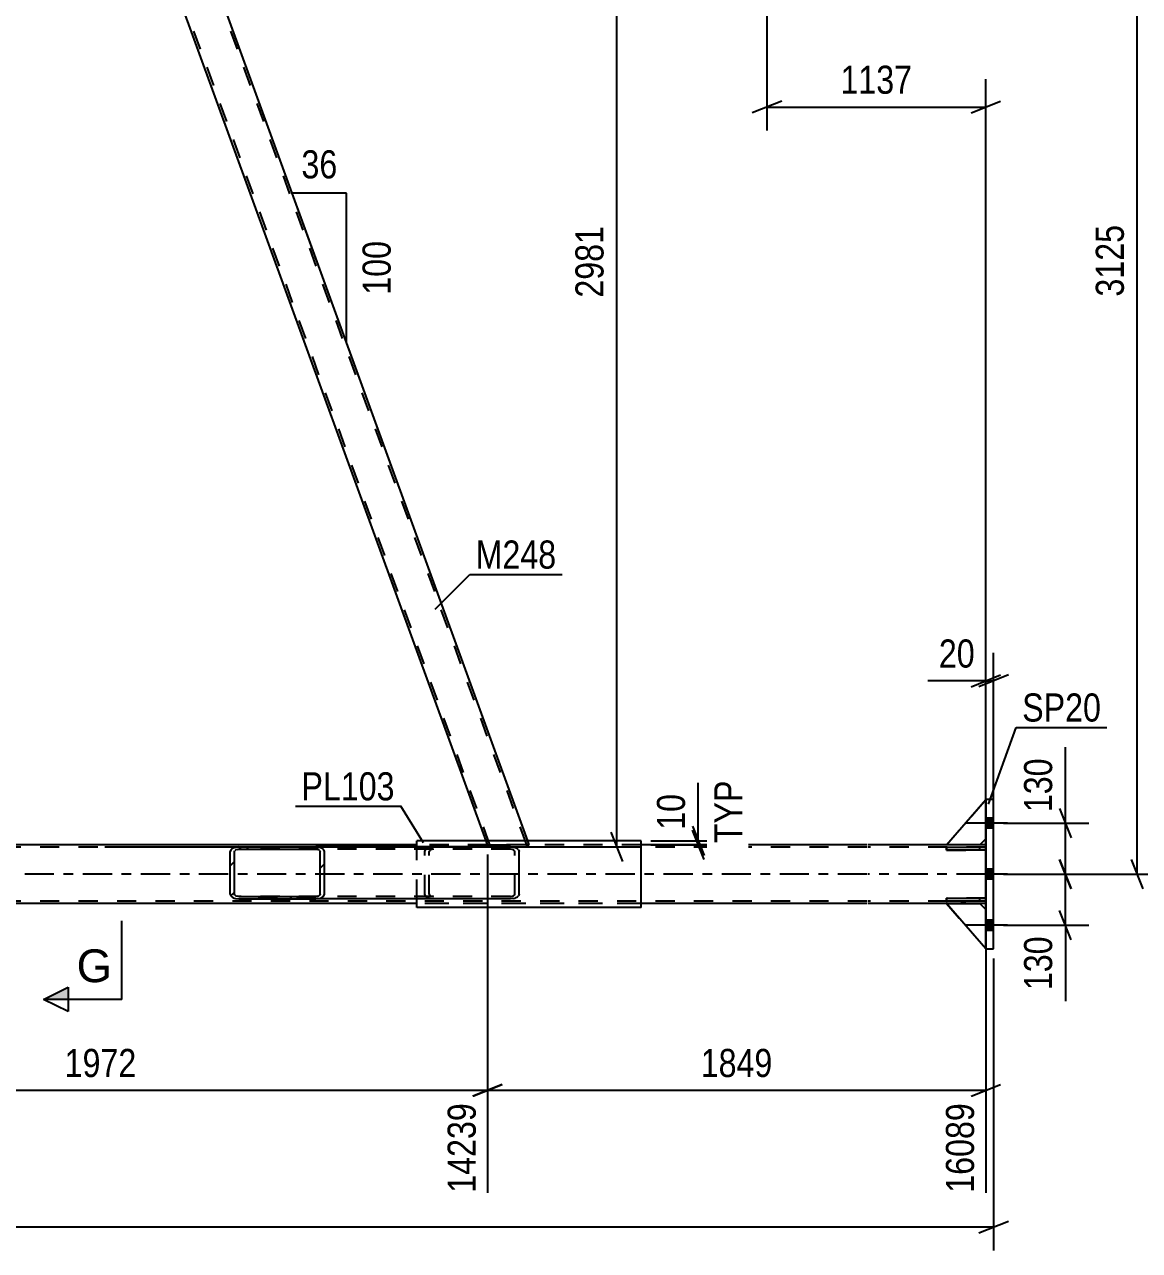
# Model space of a CAD drawing. Header units: millimetres. Extents: x -777 to 412, y -850 to -9.
# Drawn here: x -140.1 to -26.5, y -427.5 to -302.6 of the extents above; entities that cross this region are included whole.
import ezdxf

# ---------------------------------------------------------------- set-up
doc = ezdxf.new("R2010")
doc.units = ezdxf.units.MM
doc.linetypes.add('DXK_LINE_DOT2', pattern=[3.9198, 1.9599, -1.9599])
doc.linetypes.add('DXK_LINE_DOT3', pattern=[5.9187, 2.979, -0.9799, 0.9799, -0.9799])
doc.styles.add('Arial', font='ARIAL.TTF', dxfattribs={"height": 0.2})
doc.styles.add('Arial Narrow', font='ARIALN.TTF', dxfattribs={"height": 0.2})

# ---------------------------------------------------------------- blocks, each defined once
blk = doc.blocks.new('Part-570390744-11764 - 11758')
at = {"color": 7, "linetype": 'DXK_LINE_DOT2'}
for p, q in [((-138.02, -267.16), (-174.85, -383.33)), ((-138.27, -267.16), (-138.39, -267.56)), ((-136.25, -267.16), (-138.27, -267.16)), ((-136.11, -267.56), (-136.25, -267.16)), ((-135.22, -270), (-172.06, -386.16)), ((-135.09, -270.37), (-135.25, -269.91)), ((-173.82, -386.16), (-173.96, -385.76)), ((-171.68, -385.76), (-171.81, -386.16)), ((-171.81, -386.16), (-173.82, -386.16))]:
    blk.add_line(p, q, dxfattribs=at)
at = {"color": 2, "linetype": 'Continuous'}
for p, q in [((-138.39, -267.56), (-174.99, -382.96)), ((-135.36, -269.63), (-136.11, -267.56)), ((-135.09, -270.37), (-135.36, -269.63)), ((-135.09, -270.37), (-171.68, -385.76)), ((-173.96, -385.76), (-174.99, -382.96))]:
    blk.add_line(p, q, dxfattribs=at)
blk = doc.blocks.new('Part-570390744-11779 - 11758')
at = {"color": 7, "linetype": 'DXK_LINE_DOT2'}
for p, q in [((-132, -267.16), (-136.25, -267.16)), ((-135.09, -270.37), (-136.25, -267.16)), ((-92.69, -386.16), (-136, -267.16)), ((-88.94, -386.16), (-132.25, -267.16)), ((-131.85, -267.56), (-132, -267.16)), ((-92.94, -386.16), (-93.09, -385.76)), ((-88.68, -386.16), (-88.83, -385.76)), ((-92.94, -386.16), (-88.68, -386.16))]:
    blk.add_line(p, q, dxfattribs=at)
at = {"color": 2, "linetype": 'Continuous'}
for p, q in [((-88.83, -385.76), (-131.85, -267.56)), ((-93.09, -385.76), (-135.09, -270.37))]:
    blk.add_line(p, q, dxfattribs=at)
blk = doc.blocks.new('Part-570390744-11800 - 11758')
at = {"linetype": 'Continuous'}
h = blk.add_hatch(dxfattribs=at)
h.set_pattern_fill('', scale=0.7, style=0, pattern_type=0)
h.set_pattern_definition([(45, (-119.093, -391.3684), (-1.57154, 1.57154), [])])
h.paths.add_polyline_path([(-119.16, -391.18), (-119.09, -391.37), (-118.9, -391.52), (-118.62, -391.63), (-118.29, -391.66), (-110.43, -391.66), (-110.09, -391.63), (-109.81, -391.52), (-109.62, -391.37), (-109.55, -391.18), (-109.55, -386.86), (-109.62, -386.68), (-109.81, -386.53), (-110.09, -386.42), (-110.43, -386.38), (-118.29, -386.38), (-118.62, -386.42), (-118.9, -386.53), (-119.09, -386.68), (-119.16, -386.86)])
h.paths.add_polyline_path([(-118.69, -386.77), (-118.59, -386.7), (-118.45, -386.64), (-118.29, -386.62), (-110.43, -386.62), (-110.26, -386.64), (-110.12, -386.7), (-110.02, -386.77), (-109.99, -386.86), (-109.99, -391.18), (-110.02, -391.28), (-110.12, -391.35), (-110.26, -391.41), (-110.43, -391.42), (-118.29, -391.42), (-118.45, -391.41), (-118.59, -391.35), (-118.69, -391.28), (-118.72, -391.18), (-118.72, -386.86)])
at = {"color": 2, "linetype": 'Continuous'}
for p, q in [((-119.09, -386.68), (-119.16, -386.86)), ((-119.16, -391.18), (-119.16, -386.86)), ((-118.72, -386.86), (-118.69, -386.77)), ((-118.72, -391.18), (-118.72, -386.86)), ((-118.29, -386.38), (-118.62, -386.42)), ((-118.45, -386.64), (-118.29, -386.62)), ((-118.29, -386.38), (-110.43, -386.38)), ((-118.29, -386.62), (-110.43, -386.62)), ((-90.6, -386.38), (-110.43, -386.38)), ((-110.09, -386.42), (-110.43, -386.38)), ((-110.43, -386.62), (-110.26, -386.64)), ((-110.02, -386.77), (-109.99, -386.86)), ((-109.99, -391.18), (-109.99, -386.86)), ((-109.55, -386.86), (-109.62, -386.68)), ((-109.55, -391.18), (-109.55, -386.86)), ((-90.6, -386.38), (-90.26, -386.42)), ((-89.79, -386.68), (-89.72, -386.86)), ((-89.72, -391.18), (-89.72, -386.86)), ((-119.16, -391.18), (-119.09, -391.37)), ((-118.69, -391.28), (-118.72, -391.18)), ((-118.62, -391.63), (-118.29, -391.66)), ((-118.29, -391.42), (-118.45, -391.41)), ((-118.29, -391.42), (-110.43, -391.42)), ((-118.29, -391.66), (-110.43, -391.66)), ((-110.26, -391.41), (-110.43, -391.42)), ((-110.43, -391.66), (-110.09, -391.63)), ((-90.6, -391.66), (-110.43, -391.66)), ((-109.99, -391.18), (-110.02, -391.28)), ((-109.62, -391.37), (-109.55, -391.18)), ((-90.26, -391.63), (-90.6, -391.66)), ((-89.72, -391.18), (-89.79, -391.37))]:
    blk.add_line(p, q, dxfattribs=at)
at = {"color": 7, "linetype": 'DXK_LINE_DOT2'}
for p, q in [((-118.29, -386.38), (-110.43, -386.38)), ((-90.6, -386.62), (-118.29, -386.62)), ((-99.33, -386.86), (-99.26, -386.68)), ((-99.33, -391.18), (-99.33, -386.86)), ((-98.86, -386.77), (-98.89, -386.86)), ((-98.89, -391.18), (-98.89, -386.86)), ((-98.79, -386.42), (-98.46, -386.38)), ((-98.46, -386.62), (-98.62, -386.64)), ((-90.43, -386.64), (-90.6, -386.62)), ((-90.16, -386.86), (-90.19, -386.77)), ((-90.16, -391.18), (-90.16, -386.86)), ((-90.6, -391.42), (-118.29, -391.42)), ((-110.43, -391.66), (-118.29, -391.66)), ((-99.26, -391.37), (-99.33, -391.18)), ((-98.89, -391.18), (-98.86, -391.28)), ((-98.46, -391.66), (-98.79, -391.63)), ((-98.62, -391.41), (-98.46, -391.42)), ((-90.6, -391.42), (-90.43, -391.41)), ((-90.19, -391.28), (-90.16, -391.18))]:
    blk.add_line(p, q, dxfattribs=at)
at = {"color": 2, "linetype": 'Continuous'}
for centre, radius, start, end in [((-118.49, -387.23), 0.817, 99.5182, 138.0638), ((-118.39, -387.05), 0.409, 99.5182, 138.0638), ((-110.33, -387.05), 0.409, 41.9363, 80.4819), ((-110.23, -387.23), 0.817, 41.9363, 80.4819), ((-90.4, -387.23), 0.817, 41.9363, 80.4819), ((-118.49, -390.82), 0.817, 221.9363, 260.4819), ((-118.39, -391), 0.409, 221.9363, 260.4819), ((-110.33, -391), 0.409, 279.5182, 318.0638), ((-110.23, -390.82), 0.817, 279.5182, 318.0638), ((-90.4, -390.82), 0.817, 279.5182, 318.0638)]:
    blk.add_arc(centre, radius, start, end, dxfattribs=at)
at = {"color": 7, "linetype": 'DXK_LINE_DOT2'}
for centre, radius, start, end in [((-98.66, -387.23), 0.817, 99.5182, 138.0638), ((-98.56, -387.05), 0.409, 99.5182, 138.0638), ((-90.5, -387.05), 0.409, 41.9363, 80.4819), ((-98.66, -390.82), 0.817, 221.9363, 260.4819), ((-98.56, -391), 0.409, 221.9363, 260.4819), ((-90.5, -391), 0.409, 279.5182, 318.0638)]:
    blk.add_arc(centre, radius, start, end, dxfattribs=at)
blk = doc.blocks.new('Part-570390744-11891 - 11758')
at = {"color": 7, "linetype": 'DXK_LINE_DOT2'}
for p, q in [((-54.26, -386.4), (-662.51, -386.4)), ((-77.29, -386.16), (-100.13, -386.16)), ((-42.16, -386.4), (-54.16, -386.4)), ((-42.76, -386.16), (-46.16, -386.16)), ((-42.16, -386.16), (-42.16, -392.16)), ((-54.26, -391.92), (-662.51, -391.92)), ((-42.16, -391.92), (-54.16, -391.92)), ((-54.26, -392.16), (-610.94, -392.16)), ((-77.29, -392.16), (-100.13, -392.16)), ((-42.16, -392.16), (-54.16, -392.16)), ((-42.76, -392.16), (-46.16, -392.16))]:
    blk.add_line(p, q, dxfattribs=at)
at = {"color": 2, "linetype": 'Continuous'}
for p, q in [((-100.13, -386.16), (-163.72, -386.16)), ((-54.26, -386.16), (-77.29, -386.16)), ((-46.16, -386.16), (-54.16, -386.16)), ((-42.16, -386.16), (-42.76, -386.16)), ((-100.13, -392.16), (-163.72, -392.16)), ((-54.26, -392.16), (-77.29, -392.16)), ((-46.16, -392.16), (-54.16, -392.16)), ((-42.16, -392.16), (-42.76, -392.16))]:
    blk.add_line(p, q, dxfattribs=at)
at = {"color": 7, "linetype": 'DXK_LINE_DOT3'}
for p, q in [((-54.26, -389.16), (-662.51, -389.16)), ((-42.16, -389.16), (-54.16, -389.16))]:
    blk.add_line(p, q, dxfattribs=at)
blk = doc.blocks.new('Part-570390744-11946 - 11758')
at = {"color": 2, "linetype": 'Continuous'}
for p, q in [((-42.16, -381.56), (-42.16, -396.76)), ((-41.36, -381.56), (-42.16, -381.56)), ((-41.36, -396.76), (-41.36, -381.56)), ((-42.16, -396.76), (-41.36, -396.76))]:
    blk.add_line(p, q, dxfattribs=at)
blk = doc.blocks.new('Part-570390744-11993 - 11758')
at = {"color": 2, "linetype": 'Continuous'}
for p, q in [((-77.29, -385.76), (-100.13, -385.76)), ((-100.13, -386.38), (-100.13, -385.76)), ((-77.29, -392.56), (-77.29, -385.76)), ((-100.13, -392.56), (-100.13, -391.66)), ((-77.29, -392.56), (-100.13, -392.56))]:
    blk.add_line(p, q, dxfattribs=at)
at = {"color": 7, "linetype": 'DXK_LINE_DOT2'}
blk.add_line((-100.13, -391.66), (-100.13, -386.38), dxfattribs=at)
blk = doc.blocks.new('Part-570390744-12384 - 11758')
at = {"color": 2, "linetype": 'Continuous'}
for p, q in [((-46.16, -391.92), (-46.16, -391.6)), ((-46.16, -391.6), (-42.16, -391.6)), ((-42.16, -391.92), (-46.16, -391.92)), ((-42.16, -391.6), (-42.16, -391.92))]:
    blk.add_line(p, q, dxfattribs=at)
at = {"color": 7, "linetype": 'DXK_LINE_DOT2'}
blk.add_line((-42.76, -391.92), (-42.76, -391.6), dxfattribs=at)
blk = doc.blocks.new('Part-570390744-12387 - 11758')
at = {"color": 7, "linetype": 'DXK_LINE_DOT2'}
for p, q in [((-42.16, -386.4), (-46.16, -386.4)), ((-46.16, -386.4), (-46.16, -386.72)), ((-46.16, -386.72), (-42.16, -386.72)), ((-42.76, -386.72), (-42.76, -386.4)), ((-42.16, -386.72), (-42.16, -386.4))]:
    blk.add_line(p, q, dxfattribs=at)
blk = doc.blocks.new('Part-570390744-12385 - 11758')
at = {"color": 2, "linetype": 'Continuous'}
for p, q in [((-46.16, -386.72), (-46.16, -386.4)), ((-46.16, -386.4), (-42.16, -386.4)), ((-42.16, -386.72), (-46.16, -386.72)), ((-42.16, -386.4), (-42.16, -386.72))]:
    blk.add_line(p, q, dxfattribs=at)
at = {"color": 7, "linetype": 'DXK_LINE_DOT2'}
blk.add_line((-42.76, -386.72), (-42.76, -386.4), dxfattribs=at)
blk = doc.blocks.new('Part-570390744-12386 - 11758')
at = {"color": 7, "linetype": 'DXK_LINE_DOT2'}
for p, q in [((-42.16, -391.6), (-46.16, -391.6)), ((-46.16, -391.6), (-46.16, -391.92)), ((-46.16, -391.92), (-42.16, -391.92)), ((-42.76, -391.92), (-42.76, -391.6)), ((-42.16, -391.92), (-42.16, -391.6))]:
    blk.add_line(p, q, dxfattribs=at)
blk = doc.blocks.new('Bolt-570390744-12407 - 11758')
at = {"linetype": 'Continuous'}
for points in [[(-41.36, -384.48), (-41.36, -383.44), (-42.16, -383.44), (-42.16, -384.48)], [(-41.36, -384.48), (-41.36, -383.44), (-42.16, -383.44), (-42.16, -384.48)], [(-41.36, -384.48), (-41.36, -383.44), (-42.16, -383.44), (-42.16, -384.48)], [(-41.36, -389.68), (-41.36, -388.64), (-42.16, -388.64), (-42.16, -389.68)], [(-41.36, -389.68), (-41.36, -388.64), (-42.16, -388.64), (-42.16, -389.68)], [(-41.36, -394.88), (-41.36, -393.84), (-42.16, -393.84), (-42.16, -394.88)], [(-41.36, -394.88), (-41.36, -393.84), (-42.16, -393.84), (-42.16, -394.88)], [(-41.36, -394.88), (-41.36, -393.84), (-42.16, -393.84), (-42.16, -394.88)]]:
    blk.add_hatch(color=1, dxfattribs=at).paths.add_polyline_path(points)
at = {"color": 1, "linetype": 'Continuous'}
for p, q in [((-39.96, -383.96), (-44.16, -383.96)), ((-39.96, -383.96), (-44.16, -383.96)), ((-39.96, -383.96), (-44.16, -383.96)), ((-41.36, -383.44), (-42.16, -383.44)), ((-41.36, -383.44), (-42.16, -383.44)), ((-41.36, -383.44), (-42.16, -383.44)), ((-41.36, -384.48), (-42.16, -384.48)), ((-41.36, -384.48), (-42.16, -384.48)), ((-41.36, -384.48), (-42.16, -384.48)), ((-39.96, -389.16), (-44.16, -389.16)), ((-39.96, -389.16), (-44.16, -389.16)), ((-41.36, -388.64), (-42.16, -388.64)), ((-41.36, -388.64), (-42.16, -388.64)), ((-41.36, -389.68), (-42.16, -389.68)), ((-41.36, -389.68), (-42.16, -389.68)), ((-39.96, -394.36), (-44.16, -394.36)), ((-39.96, -394.36), (-44.16, -394.36)), ((-39.96, -394.36), (-44.16, -394.36)), ((-41.36, -393.84), (-42.16, -393.84)), ((-41.36, -393.84), (-42.16, -393.84)), ((-41.36, -393.84), (-42.16, -393.84)), ((-41.36, -394.88), (-42.16, -394.88)), ((-41.36, -394.88), (-42.16, -394.88)), ((-41.36, -394.88), (-42.16, -394.88))]:
    blk.add_line(p, q, dxfattribs=at)
blk = doc.blocks.new('Part-570390744-12417 - 11758')
at = {"color": 2, "linetype": 'Continuous'}
for p, q in [((-46.16, -392.16), (-42.76, -392.16)), ((-42.16, -396.76), (-46.16, -392.16)), ((-42.76, -392.16), (-42.16, -392.76))]:
    blk.add_line(p, q, dxfattribs=at)
at = {"color": 7, "linetype": 'DXK_LINE_DOT2'}
blk.add_line((-42.16, -392.76), (-42.16, -396.76), dxfattribs=at)
blk = doc.blocks.new('Part-570390744-12418 - 11758')
at = {"color": 7, "linetype": 'DXK_LINE_DOT2'}
for p, q in [((-42.76, -392.16), (-46.16, -392.16)), ((-46.16, -392.16), (-42.16, -396.76)), ((-42.16, -392.76), (-42.76, -392.16)), ((-42.16, -396.76), (-42.16, -392.76))]:
    blk.add_line(p, q, dxfattribs=at)
blk = doc.blocks.new('Part-570390744-12419 - 11758')
at = {"color": 2, "linetype": 'Continuous'}
for p, q in [((-46.16, -386.16), (-42.16, -381.56)), ((-42.16, -385.56), (-42.76, -386.16)), ((-42.76, -386.16), (-46.16, -386.16))]:
    blk.add_line(p, q, dxfattribs=at)
at = {"color": 7, "linetype": 'DXK_LINE_DOT2'}
blk.add_line((-42.16, -385.56), (-42.16, -381.56), dxfattribs=at)
blk = doc.blocks.new('Part-570390744-12420 - 11758')
at = {"color": 7, "linetype": 'DXK_LINE_DOT2'}
for p, q in [((-46.16, -386.16), (-42.16, -381.56)), ((-42.16, -381.56), (-42.16, -385.56)), ((-42.16, -385.56), (-42.76, -386.16)), ((-42.76, -386.16), (-46.16, -386.16))]:
    blk.add_line(p, q, dxfattribs=at)
blk = doc.blocks.new('StraightDimension-570390744-50503 - 11758')
at = {"color": 7, "linetype": 'Continuous'}
for p, q in [((-92.94, -387.16), (-92.94, -421.61)), ((-42.16, -393.16), (-42.16, -421.61)), ((-91.44, -410.57), (-94.44, -411.77)), ((-43.66, -411.77), (-40.66, -410.57)), ((-92.94, -411.17), (-42.16, -411.17))]:
    blk.add_line(p, q, dxfattribs=at)
at = {"color": 0}
blk.add_wipeout([(-63.3, -410.42), (-63.3, -406.22), (-71.81, -406.22), (-71.81, -410.42)], dxfattribs=at)
at = {"color": 3, "style": 'Arial Narrow'}
blk.add_text('1849', height=2.863, dxfattribs=at).set_placement((-71.21, -409.82))
at = {"color": 0, "linetype": 'Continuous'}
blk.add_wipeout([(-42.76, -411.87), (-46.96, -411.87), (-46.96, -422.21), (-42.76, -422.21)], dxfattribs=at)
at = {"color": 3, "linetype": 'Continuous', "style": 'Arial Narrow'}
blk.add_text('16089', height=2.863, rotation=90.0002, dxfattribs=at).set_placement((-43.36, -421.61))
blk = doc.blocks.new('StraightDimension-570390744-12857 - 11758')
at = {"color": 7, "linetype": 'Continuous'}
for p, q in [((-34.05, -383.96), (-34.05, -376.23)), ((-34.05, -383.96), (-34.05, -376.23)), ((-34.65, -382.46), (-33.45, -385.46)), ((-40.36, -383.96), (-31.65, -383.96)), ((-34.05, -389.16), (-34.05, -383.96)), ((-33.45, -390.66), (-34.65, -387.66)), ((-40.36, -389.16), (-31.65, -389.16))]:
    blk.add_line(p, q, dxfattribs=at)
at = {"color": 0}
blk.add_wipeout([(-34.8, -376.75), (-39, -376.75), (-39, -383.44), (-34.8, -383.44)], dxfattribs=at)
at = {"color": 3, "style": 'Arial Narrow'}
blk.add_text('130', height=2.863, rotation=90.0002, dxfattribs=at).set_placement((-35.4, -382.84))
blk = doc.blocks.new('StraightDimension-570390744-50504 - 11758')
at = {"color": 7, "linetype": 'Continuous'}
for p, q in [((-171.81, -387.16), (-171.81, -421.61)), ((-92.94, -387.16), (-92.94, -421.61)), ((-170.31, -410.57), (-173.31, -411.77)), ((-94.44, -411.77), (-91.44, -410.57)), ((-171.81, -411.17), (-92.94, -411.17))]:
    blk.add_line(p, q, dxfattribs=at)
at = {"color": 0}
blk.add_wipeout([(-128.12, -410.42), (-128.12, -406.22), (-136.63, -406.22), (-136.63, -410.42)], dxfattribs=at)
at = {"color": 3, "style": 'Arial Narrow'}
blk.add_text('1972', height=2.863, dxfattribs=at).set_placement((-136.03, -409.82))
at = {"color": 0, "linetype": 'Continuous'}
blk.add_wipeout([(-93.54, -411.87), (-97.74, -411.87), (-97.74, -422.21), (-93.54, -422.21)], dxfattribs=at)
at = {"color": 3, "linetype": 'Continuous', "style": 'Arial Narrow'}
blk.add_text('14239', height=2.863, rotation=90.0002, dxfattribs=at).set_placement((-94.14, -421.61))
blk = doc.blocks.new('StraightDimension-570390744-13197 - 11758')
at = {"color": 7, "linetype": 'Continuous'}
for p, q in [((-41.36, -397.76), (-41.36, -427.49)), ((-42.86, -425.69), (-39.86, -424.49)), ((-708.81, -425.09), (-41.36, -425.09))]:
    blk.add_line(p, q, dxfattribs=at)
blk = doc.blocks.new('StraightDimension-570390744-12874 - 11758')
at = {"color": 7, "linetype": 'Continuous'}
for p, q in [((-71.46, -385.76), (-71.46, -379.86)), ((-71.46, -385.76), (-71.46, -379.86)), ((-72.06, -384.26), (-70.86, -387.26)), ((-76.29, -385.76), (-69.06, -385.76)), ((-70.86, -387.66), (-72.06, -384.66)), ((-71.46, -386.16), (-71.46, -385.76)), ((-76.29, -386.16), (-69.06, -386.16))]:
    blk.add_line(p, q, dxfattribs=at)
at = {"color": 0, "linetype": 'Continuous'}
blk.add_wipeout([(-66.36, -379.01), (-70.56, -379.01), (-70.56, -386.6), (-66.36, -386.6)], dxfattribs=at)
at = {"color": 0}
blk.add_wipeout([(-72.21, -380.38), (-76.41, -380.38), (-76.41, -385.24), (-72.21, -385.24)], dxfattribs=at)
at = {"color": 3, "linetype": 'Continuous', "style": 'Arial Narrow'}
blk.add_text('TYP', height=2.863, rotation=90.0002, dxfattribs=at).set_placement((-66.96, -386))
at = {"color": 3, "style": 'Arial Narrow'}
blk.add_text('10', height=2.863, rotation=90.0002, dxfattribs=at).set_placement((-72.81, -384.64))
blk = doc.blocks.new('StraightDimension-570390744-12763 - 11758')
at = {"color": 7, "linetype": 'Continuous'}
for p, q in [((-26.74, -389.16), (-26.74, -264.16)), ((-27.34, -387.66), (-26.14, -390.66)), ((-40.36, -389.16), (-24.34, -389.16))]:
    blk.add_line(p, q, dxfattribs=at)
at = {"color": 0}
blk.add_wipeout([(-27.49, -322.41), (-31.69, -322.41), (-31.69, -330.92), (-27.49, -330.92)], dxfattribs=at)
at = {"color": 3, "style": 'Arial Narrow'}
blk.add_text('3125', height=2.863, rotation=90.0002, dxfattribs=at).set_placement((-28.09, -330.32))
blk = doc.blocks.new('StraightDimension-570390744-12522 - 11758')
at = {"color": 7, "linetype": 'Continuous'}
for p, q in [((-64.46, -268.16), (-64.46, -313.41)), ((-42.16, -385.16), (-42.16, -308.16)), ((-62.96, -310.41), (-65.96, -311.61)), ((-43.66, -311.61), (-40.66, -310.41)), ((-64.46, -311.01), (-42.16, -311.01))]:
    blk.add_line(p, q, dxfattribs=at)
at = {"color": 0}
blk.add_wipeout([(-49.06, -310.26), (-49.06, -306.06), (-57.57, -306.06), (-57.57, -310.26)], dxfattribs=at)
at = {"color": 3, "style": 'Arial Narrow'}
blk.add_text('1137', height=2.863, dxfattribs=at).set_placement((-56.97, -309.66))
blk = doc.blocks.new('StraightDimension-570390744-12813 - 11758')
at = {"color": 7, "linetype": 'Continuous'}
for p, q in [((-79.17, -268.66), (-80.37, -265.66)), ((-79.69, -267.16), (-82.62, -267.16)), ((-79.77, -386.38), (-79.77, -267.16)), ((-80.37, -384.88), (-79.17, -387.88)), ((-131.94, -386.38), (-77.37, -386.38))]:
    blk.add_line(p, q, dxfattribs=at)
at = {"color": 0}
blk.add_wipeout([(-80.52, -322.52), (-84.72, -322.52), (-84.72, -331.03), (-80.52, -331.03)], dxfattribs=at)
at = {"color": 3, "style": 'Arial Narrow'}
blk.add_text('2981', height=2.863, rotation=90.0002, dxfattribs=at).set_placement((-81.12, -330.43))
blk = doc.blocks.new('StraightDimension-570390744-12865 - 11758')
at = {"color": 7, "linetype": 'Continuous'}
for p, q in [((-34.65, -387.66), (-33.45, -390.66)), ((-40.36, -389.16), (-31.65, -389.16)), ((-34.05, -394.36), (-34.05, -389.16)), ((-33.45, -395.86), (-34.65, -392.86)), ((-40.36, -394.36), (-31.65, -394.36)), ((-34.05, -394.36), (-34.05, -402.1)), ((-34.05, -394.36), (-34.05, -402.1))]:
    blk.add_line(p, q, dxfattribs=at)
at = {"color": 0}
blk.add_wipeout([(-34.8, -394.89), (-39, -394.89), (-39, -401.57), (-34.8, -401.57)], dxfattribs=at)
at = {"color": 3, "style": 'Arial Narrow'}
blk.add_text('130', height=2.863, rotation=90.0002, dxfattribs=at).set_placement((-35.4, -400.97))
blk = doc.blocks.new('StraightDimension-570390744-13254 - 11758')
at = {"color": 7, "linetype": 'Continuous'}
for p, q in [((-42.16, -395.76), (-42.16, -366.61)), ((-41.36, -395.76), (-41.36, -366.61)), ((-42.16, -369.46), (-48.07, -369.46)), ((-42.16, -369.46), (-48.07, -369.46)), ((-43.66, -370.06), (-40.66, -368.86)), ((-39.86, -368.86), (-42.86, -370.06)), ((-42.16, -369.46), (-41.36, -369.46))]:
    blk.add_line(p, q, dxfattribs=at)
at = {"color": 0}
blk.add_wipeout([(-42.69, -368.71), (-42.69, -364.51), (-47.54, -364.51), (-47.54, -368.71)], dxfattribs=at)
at = {"color": 3, "style": 'Arial Narrow'}
blk.add_text('20', height=2.863, dxfattribs=at).set_placement((-46.94, -368.11))
blk = doc.blocks.new('AngleDimension-570390744-59570 - 11758')
at = {"color": 7, "linetype": 'Continuous'}
for p, q in [((-110.23, -326.98), (-112.85, -319.78)), ((-107.31, -319.78), (-112.85, -319.78)), ((-107.31, -335), (-112.85, -319.78)), ((-107.31, -335), (-107.31, -319.78))]:
    blk.add_line(p, q, dxfattribs=at)
at = {"color": 0}
for points in [[(-107.65, -318.88), (-107.65, -314.68), (-112.5, -314.68), (-112.5, -318.88)], [(-102.21, -324.05), (-106.41, -324.05), (-106.41, -330.73), (-102.21, -330.73)]]:
    blk.add_wipeout(points, dxfattribs=at)
at = {"color": 3, "style": 'Arial Narrow'}
blk.add_text('36', height=2.863, dxfattribs=at).set_placement((-111.9, -318.28))
blk.add_text('100', height=2.863, rotation=90.0002, dxfattribs=at).set_placement((-102.81, -330.13))
blk = doc.blocks.new('Mark-570390744-11775 - 11758')
at = {"color": 0}
blk.add_wipeout([(-85.93, -358.03), (-85.93, -355.03), (-94.15, -355.03), (-94.15, -358.03)], dxfattribs=at)
blk.add_wipeout([(-85.93, -358.03), (-85.93, -355.03), (-94.15, -355.03), (-94.15, -358.03)], dxfattribs=at)
at = {"color": 30, "linetype": 'Continuous'}
for p, q in [((-98.29, -362.16), (-94.75, -358.63)), ((-94.75, -358.63), (-85.33, -358.63))]:
    blk.add_line(p, q, dxfattribs=at)
at = {"color": 3, "style": 'Arial Narrow'}
blk.add_text('M248', height=2.863, dxfattribs=at).set_placement((-94.15, -358.03))
blk = doc.blocks.new('Mark-570390744-11942 - 11758')
at = {"color": 0}
blk.add_wipeout([(-30.41, -373.61), (-30.41, -370.61), (-38.45, -370.61), (-38.45, -373.61)], dxfattribs=at)
blk.add_wipeout([(-30.41, -373.61), (-30.41, -370.61), (-38.45, -370.61), (-38.45, -373.61)], dxfattribs=at)
at = {"color": 30, "linetype": 'Continuous'}
for p, q in [((-41.89, -382.01), (-39.05, -374.21)), ((-39.05, -374.21), (-29.81, -374.21))]:
    blk.add_line(p, q, dxfattribs=at)
at = {"color": 3, "style": 'Arial Narrow'}
blk.add_text('SP20', height=2.863, dxfattribs=at).set_placement((-38.45, -373.61))
blk = doc.blocks.new('Mark-570390744-11989 - 11758')
at = {"color": 0}
blk.add_wipeout([(-102.39, -381.64), (-102.39, -378.64), (-111.9, -378.64), (-111.9, -381.64)], dxfattribs=at)
blk.add_wipeout([(-102.39, -381.64), (-102.39, -378.64), (-111.9, -378.64), (-111.9, -381.64)], dxfattribs=at)
at = {"color": 30, "linetype": 'Continuous'}
for p in [(-112.5, -382.24), (-99.47, -385.97)]:
    blk.add_line(p, (-101.79, -382.24), dxfattribs=at)
at = {"color": 3, "style": 'Arial Narrow'}
blk.add_text('PL103', height=2.863, dxfattribs=at).set_placement((-111.9, -381.64))
blk = doc.blocks.new('SectionMark-570390744-13883 - 11758')
at = {"linetype": 'Continuous'}
blk.add_hatch(color=6, dxfattribs=at).paths.add_polyline_path([(-135.69, -400.66), (-135.69, -401.91), (-138.19, -401.91)])
at = {"color": 6, "linetype": 'Continuous'}
for p, q in [((-130.19, -401.91), (-130.19, -393.91)), ((-138.19, -401.91), (-135.69, -400.66)), ((-135.69, -400.66), (-135.69, -403.16)), ((-130.19, -401.91), (-138.19, -401.91)), ((-135.69, -403.16), (-138.19, -401.91))]:
    blk.add_line(p, q, dxfattribs=at)
at = {"color": 0, "linetype": 'Continuous'}
blk.add_wipeout([(-131.19, -400.16), (-131.19, -396.66), (-134.82, -396.66), (-134.82, -400.16)], dxfattribs=at)
at = {"color": 3, "linetype": 'Continuous', "style": 'Arial'}
blk.add_text('G', height=3.34, dxfattribs=at).set_placement((-134.82, -400.16))

msp = doc.modelspace()

# ---------------------------------------------------------------- block references
for name in ['Part-570390744-11764 - 11758', 'Part-570390744-11779 - 11758', 'Part-570390744-12419 - 11758', 'Part-570390744-12420 - 11758', 'Part-570390744-11946 - 11758', 'Bolt-570390744-12407 - 11758', 'Part-570390744-11993 - 11758', 'Part-570390744-11891 - 11758', 'Part-570390744-11800 - 11758', 'Part-570390744-12387 - 11758', 'Part-570390744-12385 - 11758', 'Part-570390744-12384 - 11758', 'Part-570390744-12386 - 11758', 'Part-570390744-12417 - 11758', 'Part-570390744-12418 - 11758']:
    msp.add_blockref(name, (0, 0))

# ---------------------------------------------------------------- next in the draw order: block references
msp.add_blockref('StraightDimension-570390744-50503 - 11758', (0, 0))

# ---------------------------------------------------------------- next in the draw order: block references
for name in ['StraightDimension-570390744-12857 - 11758', 'StraightDimension-570390744-50504 - 11758']:
    msp.add_blockref(name, (0, 0))

# ---------------------------------------------------------------- next in the draw order: block references
msp.add_blockref('StraightDimension-570390744-13197 - 11758', (0, 0))

# ---------------------------------------------------------------- next in the draw order: block references
for name in ['StraightDimension-570390744-12763 - 11758', 'StraightDimension-570390744-12813 - 11758', 'StraightDimension-570390744-12874 - 11758']:
    msp.add_blockref(name, (0, 0))

# ---------------------------------------------------------------- next in the draw order: block references
for name in ['SectionMark-570390744-13883 - 11758', 'StraightDimension-570390744-12522 - 11758', 'AngleDimension-570390744-59570 - 11758', 'Mark-570390744-11775 - 11758', 'Mark-570390744-11989 - 11758', 'StraightDimension-570390744-12865 - 11758']:
    msp.add_blockref(name, (0, 0))

# ---------------------------------------------------------------- next in the draw order: block references
msp.add_blockref('StraightDimension-570390744-13254 - 11758', (0, 0))

# ---------------------------------------------------------------- next in the draw order: block references
msp.add_blockref('Mark-570390744-11942 - 11758', (0, 0))

doc.saveas('drawing.dxf')
